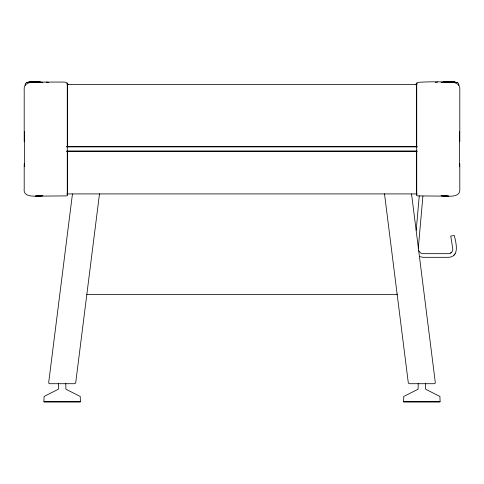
<?xml version="1.0" encoding="UTF-8"?>
<svg xmlns="http://www.w3.org/2000/svg" width="484" height="484" viewBox="0 0 484 484"><rect width="100%" height="100%" fill="white"/><g stroke="black" fill="none" stroke-linecap="round" stroke-linejoin="round"><path stroke-width="0.73" d="M67.324 193.903L67.276 195.476L67.276 82.903L67.324 84.186M416.676 84.186L416.724 82.903L416.724 195.476L416.676 193.903M67.476 193.884L67.476 151.093M25.168 85.329L25.259 83.932L25.84 83.048M416.222 230.257L419.265 195.772M418.291 248.371L422.901 196.056M72.443 194.005L48.703 382.517L48.89 383.413L49.755 383.709L74.385 383.709L75.329 383.413L75.74 382.517L99.516 193.763M416.512 84.688L417.19 83.708M415.702 84.573L416.887 83.26M419.682 256.605L422.853 257.319L448.595 257.319C460.109 256.611 455.837 242.375 454.337 235.496L450.737 236.071L452.734 248.54C453.242 251.148 451.021 253.755 448.365 253.67L423.076 253.67L420.777 253.114L418.612 250.724M453.895 255.213L455.135 253.755M26.578 82.613L34.001 82.038L26.723 82.468L29.633 82.147L28.883 82.147L26.723 82.468L35.411 82.038L26.687 82.504M450.556 253.126L451.403 252.515M442.449 82.468L444.409 82.038M435.249 82.468L437.73 82.038M417.353 82.395C430.566 81.487 444.034 81.766 457.277 82.468L447.93 82.038L457.277 82.468L450.701 82.038M66.647 195.899L35.677 196.147L42.937 195.784M441.995 82.522L443.562 82.25L441.971 82.528C448.293 81.754 461.01 80.568 459.8 90.199L459.8 141.552M441.063 82.534L448.789 82.098M42.029 195.79L37.31 196.195M26.723 82.468L35.411 82.038M38.805 196.153L40.589 196.014C34.878 196.02 22.802 197.768 24.2 188.651L24.2 163.798M41.092 82.038C34.763 82.207 22.984 80.731 24.2 90.199L24.2 141.552M441.063 195.784C447.24 195.929 460.919 198.591 459.8 188.651L459.8 163.798M37.31 82.044L38.859 82.092L35.677 82.098L42.937 82.534M445.195 82.092L448.323 82.098L444.881 82.098M446.69 196.195L443.411 196.014L448.323 196.147L417.353 195.899M445.141 82.092L446.811 82.044M446.811 196.195L448.789 196.147M29.578 82.147L36.07 82.038L28.949 82.147L34.001 82.038M33.299 82.038L28.883 82.147L33.565 82.038M29.409 82.147L63.604 82.044L66.647 82.395M35.211 82.098L38.859 82.092M442.908 82.038L446.69 82.044M67.645 84.416L416.355 84.416M66.846 146.374L416.978 146.374M66.846 146.507L416.978 146.507M66.846 146.894L416.978 146.894M66.846 150.972L416.978 150.972M66.846 151.359L416.978 151.359M66.846 151.486L416.978 151.486M66.889 193.915L417.111 193.915M86.836 294.423L397.164 294.423L397.116 294.036M43.953 401.768L80.356 401.768M403.644 401.768L440.047 401.768M44.098 401.914L80.211 401.914M403.789 401.914L439.902 401.914M35.211 196.147L37.189 196.195M457.313 82.504L448.589 82.038L454.422 82.147M448.589 82.038L454.591 82.147M449.999 82.038L454.942 82.147L449.382 82.038L455.051 82.147L450.435 82.038M441.971 195.79L445.195 196.153M46.27 82.038L48.751 82.468M38.805 82.092L42.005 82.522M39.591 82.038L41.551 82.468M457.277 82.468L455.129 82.219L457.422 82.613M67.113 83.26L68.298 84.573M66.81 83.708L67.488 84.688M458.16 83.048L458.741 83.932L458.832 85.329M411.557 194.005L435.298 382.517L435.11 383.413L434.245 383.709L409.615 383.709L408.671 383.413L408.26 382.517L384.49 193.763M459.564 131.424L459.564 166.69M440.095 401.52L439.92 396.45L425.624 389.227L425.448 383.261M418.243 383.261L418.067 389.227L403.771 396.45L403.596 401.52M416.524 85.347L416.524 146.682M416.524 151.093L416.524 193.703M80.404 401.52L80.229 396.45L65.933 389.227L65.757 383.261M67.476 84.416L67.476 146.682M58.552 383.261L58.376 389.227L44.08 396.45L43.905 401.52M24.436 131.424L24.436 166.69"/></g></svg>
